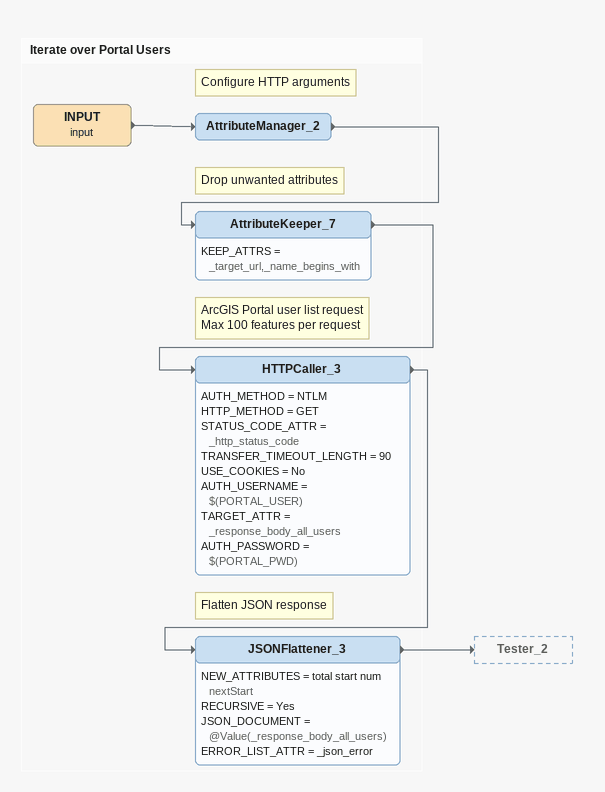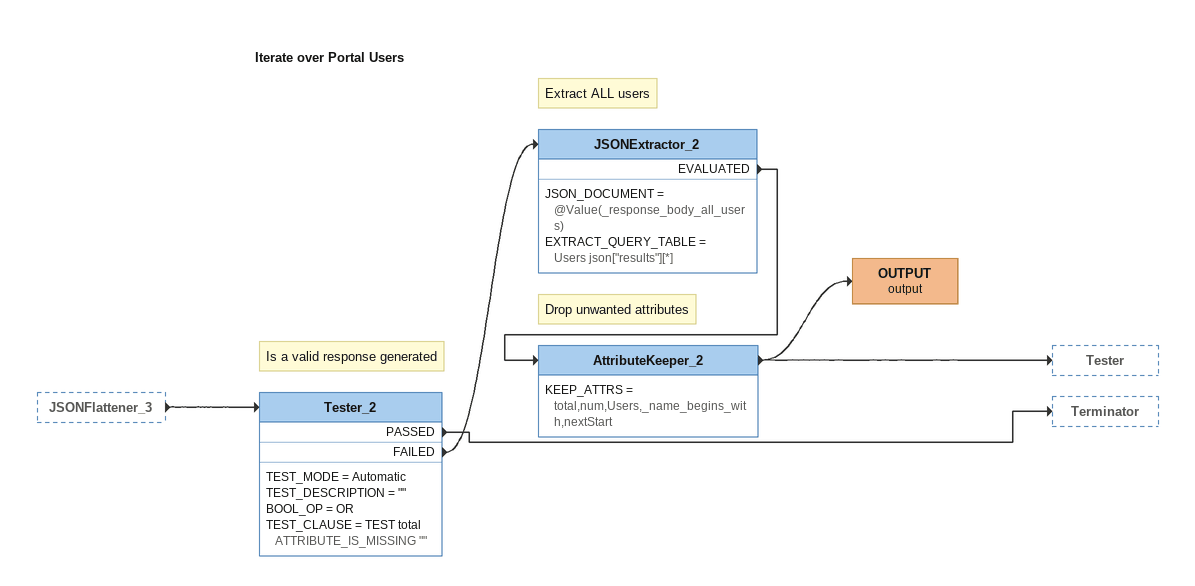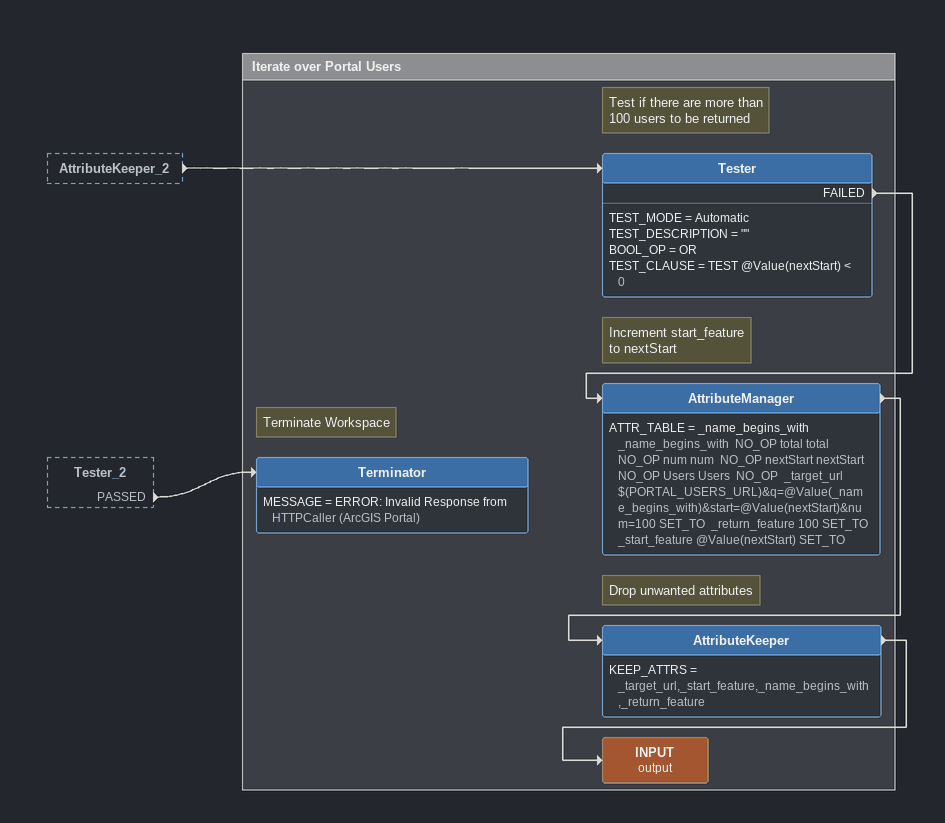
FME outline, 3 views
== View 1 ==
Bookmark: Iterate over Portal Users
INPUT (input)
    -> AttributeManager_2
Note: Configure HTTP arguments
AttributeManager_2
    -> AttributeKeeper_7
Note: Drop unwanted attributes
AttributeKeeper_7
    KEEP_ATTRS = _target_url,_name_begins_with
    -> HTTPCaller_3
Note: ArcGIS Portal user list request / Max 100 features per request
HTTPCaller_3
    AUTH_METHOD = NTLM
    HTTP_METHOD = GET
    STATUS_CODE_ATTR = _http_status_code
    TRANSFER_TIMEOUT_LENGTH = 90
    USE_COOKIES = No
    AUTH_USERNAME = $(PORTAL_USER)
    TARGET_ATTR = _response_body_all_users
    AUTH_PASSWORD = $(PORTAL_PWD)
    -> JSONFlattener_3
Note: Flatten JSON response
JSONFlattener_3
    NEW_ATTRIBUTES = total start num nextStart
    RECURSIVE = Yes
    JSON_DOCUMENT = @Value(_response_body_all_users)
    ERROR_LIST_ATTR = _json_error
    -> Tester_2

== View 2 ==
JSONFlattener_3 [outside]
    -> Tester_2

Bookmark: Iterate over Portal Users
Note: Is a valid response generated
Tester_2
    TEST_MODE = Automatic
    TEST_DESCRIPTION = ""
    BOOL_OP = OR
    TEST_CLAUSE = TEST total ATTRIBUTE_IS_MISSING ""
    PASSED -> Terminator
    FAILED -> JSONExtractor_2
Note: Extract ALL users
JSONExtractor_2
    JSON_DOCUMENT = @Value(_response_body_all_users)
    EXTRACT_QUERY_TABLE = Users json["results"][*]
    EVALUATED -> AttributeKeeper_2
Note: Drop unwanted attributes
AttributeKeeper_2
    KEEP_ATTRS = total,num,Users,_name_begins_with,nextStart
    -> Tester
    -> OUTPUT (output)
OUTPUT (output)

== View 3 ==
AttributeKeeper_2 [outside]
    -> Tester
Tester_2 [outside]
    PASSED -> Terminator

Bookmark: Iterate over Portal Users
Note: Test if there are more than / 100 users to be returned
Tester
    TEST_MODE = Automatic
    TEST_DESCRIPTION = ""
    BOOL_OP = OR
    TEST_CLAUSE = TEST @Value(nextStart) < 0
    FAILED -> AttributeManager
Note: Increment start_feature / to nextStart
AttributeManager
    ATTR_TABLE = _name_begins_with _name_begins_with  NO_OP total total  NO_OP num num  NO_OP nextStart nextStart  NO_OP Users Users  NO_OP  _target_url $(PORTAL_USERS_URL)&q=@Value(_name_begins_with)&start=@Value(nextStart)&num=100 SET_TO  _return_feature 100 SET_TO  _start_feature @Value(nextStart) SET_TO
    -> AttributeKeeper
Note: Drop unwanted attributes
AttributeKeeper
    KEEP_ATTRS = _target_url,_start_feature,_name_begins_with,_return_feature
    -> INPUT (output)
INPUT (output)
Note: Terminate Workspace
Terminator
    MESSAGE = ERROR: Invalid Response from HTTPCaller (ArcGIS Portal)
